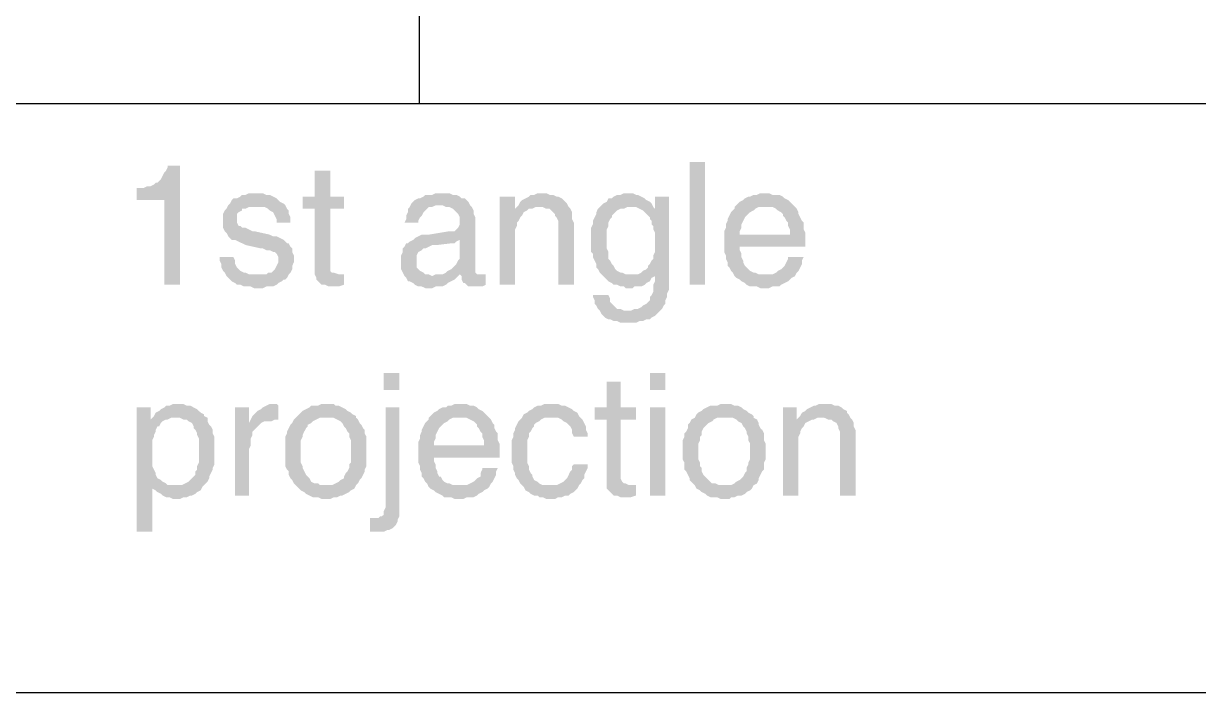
# Model space of a CAD drawing. Header units: inches. Extents: x 3613 to 8393, y -2205 to -794.
# Drawn here: x 3930.39 to 3961.08, y -1505.71 to -1488.23 of the extents above; entities that cross this region are included whole.
import ezdxf

# ---------------------------------------------------------------- set-up
doc = ezdxf.new("R2010")
doc.units = ezdxf.units.IN
doc.header["$MEASUREMENT"] = 0

msp = doc.modelspace()

# ---------------------------------------------------------------- hatches: boundary and pattern name
at = {"transparency": 33554559}
for points in [[(3934.472, -1491.94), (3934.156, -1491.94), (3934.156, -1491.985), (3934.111, -1492.075), (3934.066, -1492.121), (3934.021, -1492.211), (3933.976, -1492.301), (3933.93, -1492.346), (3933.885, -1492.391), (3933.84, -1492.391), (3933.795, -1492.436), (3933.705, -1492.482), (3933.614, -1492.482), (3933.524, -1492.527), (3933.344, -1492.527), (3933.344, -1492.843), (3934.066, -1492.843), (3934.066, -1495.054), (3934.472, -1495.054)], [(3938.398, -1492.075), (3937.992, -1492.075), (3937.992, -1492.752), (3937.676, -1492.752), (3937.676, -1493.068), (3937.992, -1493.068), (3937.992, -1494.783), (3938.037, -1494.874), (3938.037, -1494.919), (3938.083, -1494.964), (3938.128, -1495.009), (3938.173, -1495.054), (3938.263, -1495.054), (3938.353, -1495.099), (3938.624, -1495.099), (3938.76, -1495.054), (3938.76, -1494.783), (3938.624, -1494.783), (3938.489, -1494.738), (3938.444, -1494.738), (3938.398, -1494.693), (3938.398, -1493.068), (3938.76, -1493.068), (3938.76, -1492.752), (3938.398, -1492.752)], [(3947.786, -1495.054), (3947.786, -1491.85), (3948.192, -1491.85), (3948.192, -1495.054)], [(3936.458, -1492.662), (3936.277, -1492.662), (3936.187, -1492.707), (3936.097, -1492.707), (3936.052, -1492.752), (3935.961, -1492.798), (3935.871, -1492.798), (3935.826, -1492.843), (3935.781, -1492.933), (3935.736, -1492.978), (3935.691, -1493.068), (3935.645, -1493.113), (3935.6, -1493.204), (3935.6, -1493.565), (3935.645, -1493.655), (3935.691, -1493.7), (3935.736, -1493.79), (3935.781, -1493.836), (3935.826, -1493.881), (3935.916, -1493.881), (3936.006, -1493.926), (3936.097, -1493.971), (3936.187, -1494.016), (3936.593, -1494.106), (3936.638, -1494.106), (3936.729, -1494.152), (3936.819, -1494.152), (3936.909, -1494.197), (3936.954, -1494.197), (3936.999, -1494.242), (3937.045, -1494.332), (3937.045, -1494.467), (3936.999, -1494.558), (3936.954, -1494.648), (3936.909, -1494.693), (3936.864, -1494.738), (3936.774, -1494.738), (3936.729, -1494.783), (3936.503, -1494.783), (3935.691, -1494.828), (3935.736, -1494.874), (3935.781, -1494.919), (3935.826, -1494.964), (3935.916, -1495.009), (3935.961, -1495.054), (3936.052, -1495.054), (3936.142, -1495.099), (3936.322, -1495.099), (3936.413, -1495.144), (3936.638, -1495.144), (3936.729, -1495.099), (3936.909, -1495.099), (3936.999, -1495.054), (3937.045, -1495.009), (3937.135, -1494.964), (3937.18, -1494.919), (3937.225, -1494.919), (3937.27, -1494.874), (3937.315, -1494.783), (3937.36, -1494.738), (3937.406, -1494.648), (3937.406, -1494.558), (3937.451, -1494.467), (3937.451, -1494.377), (3937.451, -1494.287), (3937.406, -1494.197), (3937.406, -1494.106), (3937.36, -1494.061), (3937.315, -1493.971), (3937.27, -1493.971), (3937.225, -1493.926), (3937.18, -1493.881), (3937.09, -1493.836), (3936.999, -1493.79), (3936.909, -1493.79), (3936.819, -1493.745), (3936.413, -1493.655), (3936.368, -1493.655), (3936.277, -1493.61), (3936.187, -1493.565), (3936.097, -1493.565), (3936.052, -1493.52), (3936.006, -1493.52), (3935.961, -1493.429), (3935.961, -1493.204), (3936.006, -1493.159), (3936.097, -1493.113), (3936.097, -1493.068), (3936.187, -1493.068), (3936.277, -1493.023), (3936.458, -1493.023), (3937.225, -1492.978), (3937.18, -1492.933), (3937.09, -1492.888), (3937.045, -1492.843), (3936.999, -1492.798), (3936.909, -1492.752), (3936.819, -1492.707), (3936.729, -1492.707), (3936.638, -1492.662), (3936.548, -1492.662)], [(3941.332, -1492.662), (3941.152, -1492.662), (3941.061, -1492.707), (3940.881, -1492.707), (3940.836, -1492.752), (3940.745, -1492.798), (3940.7, -1492.798), (3940.61, -1492.843), (3940.565, -1492.888), (3940.52, -1492.933), (3940.475, -1493.023), (3940.429, -1493.068), (3940.429, -1493.159), (3940.384, -1493.249), (3940.384, -1493.339), (3940.339, -1493.429), (3940.7, -1493.429), (3940.7, -1493.384), (3940.745, -1493.294), (3940.79, -1493.249), (3940.836, -1493.159), (3940.881, -1493.113), (3940.926, -1493.068), (3940.971, -1493.023), (3941.061, -1493.023), (3941.152, -1492.978), (3942.054, -1492.978), (3942.009, -1492.888), (3941.964, -1492.843), (3941.919, -1492.798), (3941.829, -1492.798), (3941.783, -1492.752), (3941.693, -1492.707), (3941.603, -1492.707), (3941.513, -1492.662), (3941.422, -1492.662)], [(3943.228, -1492.752), (3942.821, -1492.752), (3942.821, -1495.054), (3943.228, -1495.054), (3943.228, -1493.836), (3943.228, -1493.61), (3943.273, -1493.52), (3943.273, -1493.429), (3943.318, -1493.384), (3943.363, -1493.294), (3943.408, -1493.249), (3943.408, -1493.249), (3943.453, -1493.159), (3943.544, -1493.113), (3943.228, -1493.068)], [(3943.95, -1492.662), (3943.814, -1492.662), (3943.724, -1492.707), (3943.634, -1492.707), (3943.589, -1492.752), (3943.498, -1492.798), (3943.408, -1492.843), (3943.363, -1492.888), (3943.318, -1492.978), (3943.228, -1493.068), (3943.544, -1493.113), (3943.589, -1493.068), (3943.679, -1493.068), (3943.769, -1493.023), (3944.627, -1493.023), (3944.582, -1492.933), (3944.536, -1492.888), (3944.491, -1492.843), (3944.446, -1492.798), (3944.356, -1492.752), (3944.311, -1492.752), (3944.221, -1492.707), (3944.13, -1492.707), (3944.04, -1492.662)], [(3946.206, -1492.662), (3946.071, -1492.662), (3945.981, -1492.707), (3945.89, -1492.707), (3945.8, -1492.752), (3945.755, -1492.798), (3945.665, -1492.798), (3945.62, -1492.888), (3945.529, -1492.933), (3945.484, -1492.978), (3945.439, -1493.023), (3946.387, -1493.023), (3946.477, -1493.068), (3946.567, -1493.113), (3946.883, -1493.068), (3946.838, -1493.023), (3946.838, -1493.023), (3946.793, -1492.933), (3946.748, -1492.888), (3946.658, -1492.843), (3946.613, -1492.798), (3946.522, -1492.752), (3946.432, -1492.707), (3946.387, -1492.707), (3946.297, -1492.662)], [(3947.244, -1492.752), (3946.883, -1492.752), (3946.883, -1493.068), (3946.567, -1493.113), (3946.613, -1493.159), (3946.658, -1493.204), (3946.748, -1493.294), (3946.748, -1493.339), (3946.793, -1493.384), (3946.793, -1493.475), (3946.838, -1493.52), (3946.838, -1493.61), (3946.883, -1493.7), (3946.883, -1494.197), (3946.838, -1494.287), (3946.838, -1494.377), (3946.793, -1494.422), (3946.748, -1494.513), (3946.703, -1494.558), (3946.703, -1494.603), (3946.658, -1494.648), (3946.567, -1494.693), (3946.522, -1494.738), (3946.432, -1494.783), (3946.251, -1494.783), (3946.883, -1494.828), (3946.883, -1494.964), (3946.838, -1495.054), (3946.838, -1495.235), (3946.793, -1495.325), (3946.748, -1495.37), (3946.748, -1495.46), (3946.703, -1495.505), (3946.658, -1495.551), (3946.567, -1495.596), (3946.522, -1495.641), (3946.432, -1495.686), (3946.342, -1495.686), (3946.251, -1495.731), (3946.161, -1495.731), (3947.019, -1495.731), (3947.064, -1495.686), (3947.109, -1495.596), (3947.154, -1495.551), (3947.154, -1495.46), (3947.199, -1495.37), (3947.199, -1495.28), (3947.244, -1495.19), (3947.244, -1494.919)], [(3949.772, -1492.662), (3949.636, -1492.662), (3949.546, -1492.707), (3949.456, -1492.707), (3949.366, -1492.752), (3949.32, -1492.752), (3949.23, -1492.798), (3949.185, -1492.843), (3949.095, -1492.888), (3949.05, -1492.933), (3948.959, -1493.023), (3949.952, -1493.023), (3950.043, -1493.068), (3950.088, -1493.113), (3950.178, -1493.159), (3950.223, -1493.204), (3950.223, -1493.249), (3950.268, -1493.294), (3950.313, -1493.384), (3950.359, -1493.429), (3950.359, -1493.52), (3950.404, -1493.61), (3950.404, -1493.745), (3948.689, -1493.745), (3948.689, -1494.197), (3948.734, -1494.287), (3948.734, -1494.377), (3948.779, -1494.467), (3948.779, -1494.558), (3948.824, -1494.603), (3948.869, -1494.693), (3948.914, -1494.738), (3948.959, -1494.828), (3949.772, -1494.783), (3949.591, -1494.783), (3949.501, -1494.738), (3949.456, -1494.738), (3949.366, -1494.693), (3949.32, -1494.648), (3949.23, -1494.558), (3949.23, -1494.558), (3949.185, -1494.467), (3949.185, -1494.422), (3949.14, -1494.332), (3949.14, -1494.242), (3949.095, -1494.152), (3949.095, -1494.061), (3950.81, -1494.061), (3950.81, -1493.7), (3950.765, -1493.61), (3950.765, -1493.429), (3950.72, -1493.384), (3950.674, -1493.294), (3950.629, -1493.204), (3950.629, -1493.159), (3950.584, -1493.068), (3950.539, -1493.023), (3950.494, -1492.978), (3950.404, -1492.888), (3950.359, -1492.843), (3950.268, -1492.798), (3950.223, -1492.752), (3950.133, -1492.707), (3949.952, -1492.707), (3949.862, -1492.662)], [(3937.225, -1492.978), (3936.458, -1493.023), (3936.683, -1493.023), (3936.774, -1493.068), (3936.819, -1493.113), (3936.819, -1493.113), (3936.909, -1493.159), (3936.954, -1493.249), (3936.999, -1493.339), (3936.999, -1493.429), (3937.36, -1493.429), (3937.36, -1493.294), (3937.315, -1493.204), (3937.315, -1493.113), (3937.27, -1493.068)], [(3942.054, -1492.978), (3941.242, -1492.978), (3941.332, -1492.978), (3941.422, -1493.023), (3941.513, -1493.023), (3941.603, -1493.068), (3941.648, -1493.113), (3941.693, -1493.159), (3941.738, -1493.204), (3941.783, -1493.294), (3941.783, -1493.475), (3941.738, -1493.565), (3941.693, -1493.61), (3941.648, -1493.655), (3941.513, -1493.655), (3940.971, -1493.745), (3940.79, -1493.745), (3940.7, -1493.79), (3940.61, -1493.836), (3940.565, -1493.881), (3941.783, -1493.881), (3941.783, -1494.287), (3941.783, -1494.377), (3941.738, -1494.422), (3941.693, -1494.513), (3941.648, -1494.558), (3941.558, -1494.648), (3941.558, -1494.648), (3941.467, -1494.693), (3941.422, -1494.738), (3941.332, -1494.783), (3941.152, -1494.783), (3941.061, -1494.828), (3940.339, -1494.828), (3940.384, -1494.874), (3940.429, -1494.964), (3940.475, -1494.964), (3940.565, -1495.009), (3940.61, -1495.054), (3940.7, -1495.099), (3940.79, -1495.099), (3940.881, -1495.144), (3941.061, -1495.144), (3941.152, -1495.099), (3941.332, -1495.099), (3941.422, -1495.054), (3941.467, -1495.009), (3941.558, -1494.964), (3941.648, -1494.919), (3941.693, -1494.874), (3941.738, -1494.828), (3941.783, -1494.783), (3942.235, -1494.783), (3942.19, -1494.738), (3942.19, -1493.294), (3942.144, -1493.204), (3942.144, -1493.113), (3942.099, -1493.023)], [(3944.627, -1493.023), (3943.859, -1493.023), (3943.95, -1493.023), (3944.04, -1493.068), (3944.13, -1493.068), (3944.175, -1493.113), (3944.221, -1493.159), (3944.266, -1493.204), (3944.266, -1493.249), (3944.311, -1493.294), (3944.356, -1493.384), (3944.356, -1495.054), (3944.762, -1495.054), (3944.762, -1493.429), (3944.717, -1493.339), (3944.717, -1493.159), (3944.672, -1493.068)], [(3945.439, -1493.023), (3945.394, -1493.068), (3945.349, -1493.159), (3945.349, -1493.204), (3945.304, -1493.294), (3945.259, -1493.384), (3945.259, -1493.475), (3945.213, -1493.565), (3945.213, -1494.197), (3945.259, -1494.242), (3945.259, -1494.332), (3945.304, -1494.422), (3945.349, -1494.513), (3945.349, -1494.603), (3945.394, -1494.648), (3945.439, -1494.738), (3945.484, -1494.783), (3945.529, -1494.828), (3945.62, -1494.919), (3945.665, -1494.964), (3945.755, -1495.009), (3945.8, -1495.054), (3945.89, -1495.054), (3945.981, -1495.099), (3946.071, -1495.099), (3946.116, -1495.144), (3946.297, -1495.144), (3946.342, -1495.099), (3946.522, -1495.099), (3946.613, -1495.054), (3946.658, -1495.009), (3946.748, -1494.964), (3946.793, -1494.874), (3946.883, -1494.828), (3946.883, -1494.828), (3946.251, -1494.783), (3946.116, -1494.783), (3946.026, -1494.738), (3945.981, -1494.738), (3945.89, -1494.693), (3945.845, -1494.648), (3945.8, -1494.558), (3945.755, -1494.513), (3945.71, -1494.422), (3945.665, -1494.377), (3945.665, -1494.197), (3945.62, -1494.106), (3945.62, -1493.61), (3945.665, -1493.52), (3945.665, -1493.429), (3945.71, -1493.339), (3945.755, -1493.294), (3945.755, -1493.249), (3945.8, -1493.204), (3945.845, -1493.159), (3945.89, -1493.113), (3945.981, -1493.068), (3946.071, -1493.068), (3946.161, -1493.023), (3946.251, -1493.023)], [(3948.959, -1493.023), (3948.959, -1493.068), (3948.914, -1493.113), (3948.869, -1493.159), (3948.824, -1493.249), (3948.779, -1493.339), (3948.779, -1493.384), (3948.734, -1493.475), (3948.734, -1493.565), (3948.689, -1493.655), (3948.689, -1493.745), (3949.095, -1493.745), (3949.095, -1493.655), (3949.14, -1493.565), (3949.14, -1493.475), (3949.185, -1493.384), (3949.23, -1493.294), (3949.275, -1493.249), (3949.32, -1493.204), (3949.366, -1493.159), (3949.456, -1493.113), (3949.501, -1493.068), (3949.591, -1493.023), (3949.772, -1493.023)], [(3940.565, -1493.881), (3940.475, -1493.926), (3940.429, -1493.971), (3940.384, -1493.971), (3940.339, -1494.061), (3940.294, -1494.106), (3940.294, -1494.197), (3940.249, -1494.287), (3940.249, -1494.467), (3940.249, -1494.648), (3940.294, -1494.738), (3940.339, -1494.828), (3941.061, -1494.828), (3940.971, -1494.783), (3940.881, -1494.783), (3940.836, -1494.738), (3940.745, -1494.693), (3940.7, -1494.648), (3940.655, -1494.603), (3940.655, -1494.287), (3940.7, -1494.197), (3940.79, -1494.152), (3940.836, -1494.106), (3940.881, -1494.106), (3940.971, -1494.061), (3941.061, -1494.016), (3941.197, -1494.016), (3941.558, -1493.971), (3941.648, -1493.971), (3941.693, -1493.926), (3941.783, -1493.881)], [(3935.871, -1494.332), (3935.51, -1494.332), (3935.51, -1494.422), (3935.555, -1494.513), (3935.555, -1494.603), (3935.6, -1494.693), (3935.645, -1494.738), (3935.691, -1494.828), (3936.503, -1494.783), (3936.277, -1494.783), (3936.187, -1494.738), (3936.142, -1494.738), (3936.052, -1494.693), (3936.006, -1494.648), (3935.961, -1494.603), (3935.916, -1494.513), (3935.916, -1494.422)], [(3950.765, -1494.332), (3950.359, -1494.332), (3950.359, -1494.377), (3950.313, -1494.467), (3950.268, -1494.558), (3950.223, -1494.603), (3950.178, -1494.648), (3950.088, -1494.693), (3950.043, -1494.738), (3949.952, -1494.783), (3949.772, -1494.783), (3948.959, -1494.828), (3948.959, -1494.828), (3949.005, -1494.874), (3949.095, -1494.919), (3949.14, -1494.964), (3949.23, -1495.009), (3949.275, -1495.054), (3949.366, -1495.099), (3949.546, -1495.099), (3949.636, -1495.144), (3949.862, -1495.144), (3949.952, -1495.099), (3950.133, -1495.099), (3950.178, -1495.054), (3950.268, -1495.009), (3950.359, -1494.964), (3950.404, -1494.919), (3950.449, -1494.874), (3950.539, -1494.828), (3950.584, -1494.738), (3950.629, -1494.693), (3950.674, -1494.603), (3950.72, -1494.513), (3950.72, -1494.422)], [(3942.235, -1494.783), (3941.783, -1494.783), (3941.829, -1494.828), (3942.325, -1494.783), (3942.28, -1494.783)], [(3942.46, -1494.783), (3942.325, -1494.783), (3941.829, -1494.828), (3941.829, -1494.919), (3941.874, -1495.009), (3941.919, -1495.009), (3941.964, -1495.054), (3942.009, -1495.099), (3942.37, -1495.099), (3942.46, -1495.054)], [(3945.665, -1495.325), (3945.259, -1495.325), (3945.259, -1495.37), (3945.304, -1495.46), (3945.304, -1495.551), (3945.349, -1495.596), (3945.394, -1495.686), (3945.439, -1495.731), (3945.484, -1495.821), (3945.529, -1495.867), (3945.574, -1495.912), (3945.665, -1495.957), (3945.71, -1495.957), (3945.8, -1496.002), (3945.89, -1496.002), (3945.981, -1496.047), (3946.387, -1496.047), (3946.477, -1496.002), (3946.567, -1496.002), (3946.658, -1495.957), (3946.748, -1495.957), (3946.793, -1495.912), (3946.883, -1495.867), (3946.928, -1495.821), (3946.974, -1495.776), (3947.019, -1495.731), (3946.071, -1495.731), (3945.981, -1495.686), (3945.89, -1495.686), (3945.845, -1495.641), (3945.8, -1495.596), (3945.71, -1495.505), (3945.71, -1495.415)], [(3940.204, -1497.807), (3940.204, -1497.356), (3939.798, -1497.356), (3939.798, -1497.807)], [(3947.154, -1497.807), (3947.154, -1497.356), (3946.748, -1497.356), (3946.748, -1497.807)], [(3945.981, -1497.582), (3945.62, -1497.582), (3945.62, -1498.259), (3945.304, -1498.259), (3945.304, -1498.574), (3945.62, -1498.574), (3945.62, -1500.38), (3945.665, -1500.425), (3945.71, -1500.47), (3945.755, -1500.515), (3945.8, -1500.56), (3945.89, -1500.56), (3945.981, -1500.605), (3946.251, -1500.605), (3946.387, -1500.56), (3946.387, -1500.289), (3946.206, -1500.289), (3946.116, -1500.244), (3946.071, -1500.244), (3946.026, -1500.199), (3945.981, -1500.109), (3945.981, -1498.574), (3946.387, -1498.574), (3946.387, -1498.259), (3945.981, -1498.259)], [(3933.705, -1498.259), (3933.344, -1498.259), (3933.344, -1501.508), (3933.75, -1501.508), (3933.75, -1500.335), (3934.337, -1500.289), (3934.156, -1500.289), (3934.111, -1500.244), (3934.021, -1500.199), (3933.976, -1500.154), (3933.885, -1500.109), (3933.84, -1500.019), (3933.84, -1499.974), (3933.795, -1499.883), (3933.75, -1499.793), (3933.75, -1499.116), (3933.795, -1499.026), (3933.795, -1498.981), (3933.84, -1498.89), (3933.84, -1498.845), (3933.885, -1498.755), (3933.93, -1498.755), (3933.976, -1498.665), (3934.021, -1498.62), (3934.111, -1498.574), (3933.705, -1498.574)], [(3934.382, -1498.168), (3934.291, -1498.168), (3934.201, -1498.213), (3934.111, -1498.213), (3934.066, -1498.259), (3933.976, -1498.304), (3933.93, -1498.349), (3933.84, -1498.394), (3933.795, -1498.484), (3933.75, -1498.529), (3933.705, -1498.574), (3934.156, -1498.574), (3934.246, -1498.529), (3934.337, -1498.529), (3935.104, -1498.484), (3935.104, -1498.439), (3935.014, -1498.394), (3934.968, -1498.349), (3934.923, -1498.304), (3934.833, -1498.259), (3934.743, -1498.213), (3934.653, -1498.213), (3934.562, -1498.168), (3934.472, -1498.168)], [(3936.277, -1498.259), (3935.916, -1498.259), (3935.916, -1500.56), (3936.277, -1500.56), (3936.277, -1499.342), (3936.322, -1499.251), (3936.322, -1499.071), (3936.368, -1498.981), (3936.368, -1498.89), (3936.413, -1498.845), (3936.458, -1498.8), (3936.503, -1498.755), (3936.548, -1498.71), (3936.593, -1498.665), (3936.277, -1498.665)], [(3936.909, -1498.168), (3936.819, -1498.168), (3936.729, -1498.213), (3936.638, -1498.259), (3936.593, -1498.304), (3936.503, -1498.349), (3936.458, -1498.394), (3936.368, -1498.484), (3936.368, -1498.484), (3936.322, -1498.574), (3937.045, -1498.574), (3937.045, -1498.213), (3936.999, -1498.168)], [(3938.263, -1498.168), (3938.173, -1498.168), (3938.083, -1498.213), (3937.902, -1498.213), (3937.857, -1498.259), (3937.767, -1498.304), (3937.676, -1498.349), (3937.631, -1498.394), (3937.586, -1498.439), (3937.496, -1498.529), (3937.496, -1498.529), (3937.451, -1498.574), (3937.406, -1498.665), (3937.36, -1498.71), (3937.315, -1498.8), (3937.27, -1498.89), (3937.27, -1498.936), (3937.225, -1499.026), (3937.225, -1499.793), (3937.27, -1499.883), (3937.315, -1499.928), (3937.315, -1500.019), (3937.36, -1500.109), (3937.406, -1500.154), (3937.451, -1500.244), (3937.496, -1500.289), (3938.263, -1500.289), (3938.128, -1500.289), (3938.083, -1500.244), (3937.992, -1500.244), (3937.902, -1500.199), (3937.857, -1500.109), (3937.812, -1500.064), (3937.767, -1500.019), (3937.721, -1499.928), (3937.676, -1499.838), (3937.676, -1499.793), (3937.631, -1499.703), (3937.631, -1499.116), (3937.676, -1499.026), (3937.676, -1498.981), (3937.721, -1498.89), (3937.767, -1498.8), (3937.812, -1498.755), (3937.812, -1498.71), (3937.902, -1498.665), (3937.947, -1498.62), (3938.037, -1498.574), (3938.128, -1498.529), (3938.263, -1498.529), (3939.075, -1498.484), (3938.985, -1498.439), (3938.94, -1498.394), (3938.85, -1498.349), (3938.805, -1498.304), (3938.714, -1498.259), (3938.624, -1498.213), (3938.534, -1498.213), (3938.489, -1498.168), (3938.398, -1498.168)], [(3940.204, -1498.259), (3939.843, -1498.259), (3939.843, -1500.876), (3939.798, -1500.966), (3939.798, -1501.057), (3939.752, -1501.102), (3939.707, -1501.102), (3939.662, -1501.147), (3939.437, -1501.147), (3939.437, -1501.508), (3939.798, -1501.508), (3939.888, -1501.463), (3939.933, -1501.463), (3940.023, -1501.418), (3940.068, -1501.373), (3940.114, -1501.328), (3940.159, -1501.237), (3940.159, -1501.192), (3940.204, -1501.102), (3940.204, -1500.876)], [(3941.783, -1498.168), (3941.648, -1498.168), (3941.558, -1498.213), (3941.467, -1498.213), (3941.422, -1498.259), (3941.332, -1498.259), (3941.242, -1498.304), (3941.197, -1498.349), (3941.106, -1498.394), (3941.061, -1498.439), (3940.971, -1498.529), (3941.964, -1498.529), (3942.054, -1498.574), (3942.144, -1498.62), (3942.19, -1498.665), (3942.235, -1498.71), (3942.235, -1498.755), (3942.28, -1498.8), (3942.325, -1498.89), (3942.37, -1498.936), (3942.37, -1499.026), (3942.415, -1499.116), (3942.415, -1499.251), (3940.7, -1499.251), (3940.7, -1499.703), (3940.745, -1499.793), (3940.745, -1499.883), (3940.79, -1499.974), (3940.79, -1500.064), (3940.836, -1500.109), (3940.881, -1500.199), (3940.926, -1500.244), (3940.971, -1500.335), (3941.783, -1500.289), (3941.603, -1500.289), (3941.513, -1500.244), (3941.467, -1500.244), (3941.377, -1500.199), (3941.332, -1500.154), (3941.287, -1500.064), (3941.242, -1500.064), (3941.197, -1499.974), (3941.197, -1499.928), (3941.152, -1499.838), (3941.152, -1499.748), (3941.106, -1499.658), (3941.106, -1499.567), (3942.821, -1499.567), (3942.821, -1499.206), (3942.776, -1499.116), (3942.776, -1498.936), (3942.731, -1498.89), (3942.686, -1498.8), (3942.686, -1498.71), (3942.641, -1498.665), (3942.596, -1498.574), (3942.551, -1498.529), (3942.506, -1498.484), (3942.415, -1498.394), (3942.37, -1498.349), (3942.28, -1498.304), (3942.235, -1498.259), (3942.144, -1498.213), (3942.054, -1498.213), (3941.964, -1498.168), (3941.874, -1498.168)], [(3944.175, -1498.168), (3943.995, -1498.168), (3943.905, -1498.213), (3943.814, -1498.213), (3943.724, -1498.259), (3943.679, -1498.304), (3943.589, -1498.349), (3943.544, -1498.394), (3943.453, -1498.439), (3943.408, -1498.529), (3944.356, -1498.529), (3944.446, -1498.574), (3944.491, -1498.62), (3944.582, -1498.665), (3944.627, -1498.71), (3944.672, -1498.755), (3944.717, -1498.845), (3944.717, -1498.936), (3944.762, -1499.026), (3945.123, -1499.026), (3945.123, -1498.936), (3945.078, -1498.845), (3945.078, -1498.755), (3945.033, -1498.665), (3944.988, -1498.574), (3944.943, -1498.529), (3944.898, -1498.484), (3944.852, -1498.394), (3944.852, -1498.394), (3944.762, -1498.349), (3944.717, -1498.304), (3944.627, -1498.259), (3944.536, -1498.213), (3944.446, -1498.213), (3944.356, -1498.168), (3944.266, -1498.168)], [(3947.154, -1500.56), (3947.154, -1498.259), (3946.748, -1498.259), (3946.748, -1500.56)], [(3948.689, -1498.168), (3948.598, -1498.168), (3948.508, -1498.213), (3948.328, -1498.213), (3948.237, -1498.259), (3948.147, -1498.304), (3948.102, -1498.349), (3948.012, -1498.394), (3947.967, -1498.439), (3947.921, -1498.529), (3947.921, -1498.529), (3947.831, -1498.574), (3947.786, -1498.665), (3947.741, -1498.71), (3947.741, -1498.8), (3947.696, -1498.89), (3947.651, -1498.936), (3947.651, -1499.026), (3947.605, -1499.116), (3947.605, -1499.613), (3947.651, -1499.703), (3947.651, -1499.883), (3947.696, -1499.928), (3947.741, -1500.019), (3947.786, -1500.109), (3947.786, -1500.154), (3947.876, -1500.244), (3947.921, -1500.289), (3948.689, -1500.289), (3948.553, -1500.289), (3948.463, -1500.244), (3948.373, -1500.244), (3948.328, -1500.199), (3948.237, -1500.109), (3948.192, -1500.064), (3948.147, -1500.019), (3948.102, -1499.928), (3948.102, -1499.838), (3948.057, -1499.793), (3948.057, -1499.703), (3948.012, -1499.613), (3948.012, -1499.206), (3948.057, -1499.116), (3948.057, -1499.026), (3948.102, -1498.981), (3948.102, -1498.89), (3948.147, -1498.8), (3948.192, -1498.755), (3948.237, -1498.71), (3948.282, -1498.665), (3948.373, -1498.62), (3948.418, -1498.574), (3948.508, -1498.529), (3948.689, -1498.529), (3949.456, -1498.484), (3949.411, -1498.439), (3949.32, -1498.394), (3949.275, -1498.349), (3949.185, -1498.304), (3949.14, -1498.259), (3949.05, -1498.213), (3948.959, -1498.213), (3948.869, -1498.168), (3948.779, -1498.168)], [(3950.584, -1498.259), (3950.223, -1498.259), (3950.223, -1500.56), (3950.629, -1500.56), (3950.629, -1499.342), (3950.629, -1499.026), (3950.674, -1498.936), (3950.674, -1498.89), (3950.72, -1498.8), (3950.765, -1498.755), (3950.765, -1498.755), (3950.81, -1498.665), (3950.9, -1498.62), (3950.584, -1498.574)], [(3951.306, -1498.168), (3951.171, -1498.168), (3951.081, -1498.213), (3951.035, -1498.213), (3950.945, -1498.259), (3950.855, -1498.304), (3950.81, -1498.349), (3950.72, -1498.394), (3950.674, -1498.484), (3950.584, -1498.574), (3950.9, -1498.62), (3950.99, -1498.574), (3951.035, -1498.574), (3951.126, -1498.529), (3951.983, -1498.529), (3951.938, -1498.439), (3951.893, -1498.394), (3951.893, -1498.349), (3951.803, -1498.304), (3951.758, -1498.259), (3951.667, -1498.213), (3951.577, -1498.213), (3951.487, -1498.168), (3951.397, -1498.168)], [(3935.104, -1498.484), (3934.337, -1498.529), (3934.472, -1498.529), (3934.562, -1498.574), (3934.653, -1498.574), (3934.698, -1498.62), (3934.788, -1498.665), (3934.833, -1498.755), (3934.833, -1498.8), (3934.878, -1498.845), (3934.923, -1498.936), (3934.923, -1498.981), (3934.968, -1499.071), (3934.968, -1499.387), (3934.968, -1499.703), (3934.923, -1499.793), (3934.923, -1499.883), (3934.878, -1499.928), (3934.878, -1500.019), (3934.833, -1500.064), (3934.788, -1500.109), (3934.743, -1500.154), (3934.698, -1500.199), (3934.607, -1500.244), (3934.517, -1500.289), (3934.337, -1500.289), (3933.75, -1500.335), (3933.75, -1500.38), (3933.84, -1500.425), (3933.885, -1500.47), (3933.976, -1500.515), (3934.021, -1500.56), (3934.111, -1500.605), (3934.201, -1500.605), (3934.291, -1500.651), (3934.472, -1500.651), (3934.562, -1500.605), (3934.653, -1500.605), (3934.743, -1500.56), (3934.788, -1500.56), (3934.878, -1500.515), (3934.923, -1500.47), (3935.014, -1500.425), (3935.059, -1500.335), (3935.104, -1500.289), (3935.149, -1500.244), (3935.194, -1500.199), (3935.239, -1500.109), (3935.239, -1500.064), (3935.284, -1499.974), (3935.329, -1499.883), (3935.329, -1499.838), (3935.375, -1499.748), (3935.375, -1499.026), (3935.329, -1498.936), (3935.329, -1498.845), (3935.284, -1498.755), (3935.239, -1498.71), (3935.194, -1498.62), (3935.194, -1498.529)], [(3936.322, -1498.574), (3936.277, -1498.665), (3936.593, -1498.665), (3936.683, -1498.62), (3936.864, -1498.62), (3936.954, -1498.574)], [(3939.075, -1498.484), (3938.263, -1498.529), (3938.489, -1498.529), (3938.579, -1498.574), (3938.669, -1498.62), (3938.714, -1498.665), (3938.76, -1498.755), (3938.805, -1498.8), (3938.85, -1498.89), (3938.895, -1498.936), (3938.895, -1499.026), (3938.94, -1499.116), (3938.94, -1499.703), (3938.895, -1499.748), (3938.895, -1499.838), (3938.85, -1499.928), (3938.805, -1499.974), (3938.76, -1500.064), (3938.76, -1500.109), (3938.669, -1500.154), (3938.624, -1500.199), (3938.534, -1500.244), (3938.444, -1500.289), (3937.496, -1500.289), (3937.586, -1500.38), (3937.631, -1500.425), (3937.721, -1500.47), (3937.767, -1500.515), (3937.857, -1500.56), (3937.947, -1500.605), (3938.083, -1500.605), (3938.173, -1500.651), (3938.398, -1500.651), (3938.489, -1500.605), (3938.579, -1500.605), (3938.669, -1500.56), (3938.714, -1500.56), (3938.805, -1500.515), (3938.895, -1500.47), (3938.94, -1500.425), (3939.03, -1500.38), (3939.075, -1500.289), (3939.075, -1500.289), (3939.121, -1500.244), (3939.166, -1500.154), (3939.211, -1500.109), (3939.256, -1500.019), (3939.301, -1499.928), (3939.301, -1499.883), (3939.346, -1499.793), (3939.346, -1499.387), (3939.346, -1499.026), (3939.301, -1498.936), (3939.301, -1498.845), (3939.256, -1498.8), (3939.211, -1498.71), (3939.166, -1498.665), (3939.121, -1498.574), (3939.075, -1498.529)], [(3940.971, -1498.529), (3940.971, -1498.574), (3940.926, -1498.62), (3940.881, -1498.665), (3940.836, -1498.755), (3940.79, -1498.845), (3940.79, -1498.89), (3940.745, -1498.981), (3940.745, -1499.071), (3940.7, -1499.161), (3940.7, -1499.251), (3941.106, -1499.251), (3941.106, -1499.161), (3941.152, -1499.071), (3941.152, -1498.981), (3941.197, -1498.89), (3941.242, -1498.8), (3941.287, -1498.755), (3941.332, -1498.71), (3941.377, -1498.665), (3941.467, -1498.62), (3941.513, -1498.574), (3941.603, -1498.529), (3941.783, -1498.529)], [(3943.408, -1498.529), (3943.363, -1498.574), (3943.318, -1498.62), (3943.273, -1498.71), (3943.228, -1498.8), (3943.228, -1498.845), (3943.182, -1498.936), (3943.182, -1499.026), (3943.137, -1499.116), (3943.137, -1499.703), (3943.182, -1499.793), (3943.182, -1499.883), (3943.228, -1499.974), (3943.228, -1500.019), (3943.273, -1500.109), (3943.318, -1500.154), (3943.363, -1500.244), (3943.408, -1500.289), (3944.175, -1500.289), (3943.95, -1500.289), (3943.859, -1500.244), (3943.814, -1500.199), (3943.724, -1500.154), (3943.679, -1500.064), (3943.679, -1500.019), (3943.634, -1499.974), (3943.589, -1499.883), (3943.589, -1499.793), (3943.544, -1499.703), (3943.544, -1499.116), (3943.589, -1499.026), (3943.589, -1498.936), (3943.634, -1498.89), (3943.679, -1498.8), (3943.724, -1498.755), (3943.724, -1498.71), (3943.769, -1498.665), (3943.859, -1498.62), (3943.905, -1498.574), (3943.995, -1498.529), (3944.175, -1498.529)], [(3949.456, -1498.484), (3948.689, -1498.529), (3948.914, -1498.529), (3949.005, -1498.574), (3949.05, -1498.62), (3949.14, -1498.665), (3949.185, -1498.755), (3949.23, -1498.8), (3949.275, -1498.89), (3949.275, -1498.936), (3949.32, -1499.026), (3949.32, -1499.116), (3949.366, -1499.206), (3949.366, -1499.613), (3949.32, -1499.703), (3949.32, -1499.748), (3949.275, -1499.838), (3949.275, -1499.928), (3949.23, -1499.974), (3949.185, -1500.064), (3949.14, -1500.109), (3949.095, -1500.154), (3949.005, -1500.199), (3948.959, -1500.244), (3948.869, -1500.289), (3947.921, -1500.289), (3947.967, -1500.38), (3948.057, -1500.425), (3948.102, -1500.47), (3948.192, -1500.515), (3948.237, -1500.56), (3948.328, -1500.605), (3948.508, -1500.605), (3948.598, -1500.651), (3948.824, -1500.651), (3948.869, -1500.605), (3948.959, -1500.605), (3949.05, -1500.56), (3949.14, -1500.56), (3949.23, -1500.515), (3949.275, -1500.47), (3949.366, -1500.425), (3949.411, -1500.38), (3949.456, -1500.289), (3949.456, -1500.289), (3949.546, -1500.244), (3949.591, -1500.154), (3949.591, -1500.109), (3949.636, -1500.019), (3949.682, -1499.928), (3949.727, -1499.883), (3949.727, -1499.703), (3949.772, -1499.613), (3949.772, -1499.387), (3949.772, -1499.206), (3949.727, -1499.116), (3949.727, -1498.936), (3949.682, -1498.845), (3949.636, -1498.8), (3949.591, -1498.71), (3949.591, -1498.665), (3949.546, -1498.574), (3949.456, -1498.529)], [(3951.983, -1498.529), (3951.216, -1498.529), (3951.306, -1498.529), (3951.397, -1498.574), (3951.487, -1498.574), (3951.532, -1498.62), (3951.622, -1498.665), (3951.622, -1498.665), (3951.667, -1498.755), (3951.667, -1498.8), (3951.712, -1498.89), (3951.712, -1500.56), (3952.119, -1500.56), (3952.119, -1498.845), (3952.074, -1498.755), (3952.074, -1498.665), (3952.028, -1498.574)], [(3945.123, -1499.748), (3944.762, -1499.748), (3944.717, -1499.793), (3944.717, -1499.883), (3944.672, -1499.928), (3944.627, -1500.019), (3944.582, -1500.109), (3944.536, -1500.154), (3944.491, -1500.199), (3944.401, -1500.244), (3944.311, -1500.289), (3943.408, -1500.289), (3943.453, -1500.335), (3943.498, -1500.425), (3943.589, -1500.47), (3943.634, -1500.515), (3943.724, -1500.56), (3943.814, -1500.56), (3943.859, -1500.605), (3943.95, -1500.605), (3944.04, -1500.651), (3944.266, -1500.651), (3944.356, -1500.605), (3944.446, -1500.605), (3944.536, -1500.56), (3944.627, -1500.56), (3944.672, -1500.515), (3944.762, -1500.47), (3944.807, -1500.425), (3944.852, -1500.38), (3944.898, -1500.289), (3944.943, -1500.244), (3944.988, -1500.154), (3945.033, -1500.109), (3945.033, -1500.019), (3945.078, -1499.928), (3945.123, -1499.838)], [(3942.776, -1499.838), (3942.37, -1499.838), (3942.37, -1499.883), (3942.325, -1499.974), (3942.325, -1500.064), (3942.235, -1500.109), (3942.19, -1500.154), (3942.144, -1500.199), (3942.054, -1500.244), (3941.964, -1500.289), (3941.783, -1500.289), (3940.971, -1500.335), (3940.971, -1500.335), (3941.016, -1500.38), (3941.106, -1500.425), (3941.152, -1500.47), (3941.242, -1500.515), (3941.332, -1500.56), (3941.377, -1500.605), (3941.558, -1500.605), (3941.648, -1500.651), (3941.874, -1500.651), (3941.964, -1500.605), (3942.144, -1500.605), (3942.235, -1500.56), (3942.28, -1500.515), (3942.37, -1500.47), (3942.415, -1500.425), (3942.506, -1500.38), (3942.551, -1500.335), (3942.596, -1500.244), (3942.641, -1500.199), (3942.686, -1500.109), (3942.731, -1500.019), (3942.731, -1499.928)]]:
    msp.add_hatch(color=256, dxfattribs=at).paths.add_polyline_path(points)

# ---------------------------------------------------------------- linework, layer by layer
msp.add_line((3940.719, -1234.354), (3940.719, -1490.315))
for points in [[(3632.745, -1490.315), (4029.183, -1490.315)], [(3632.745, -1505.705), (3981.816, -1505.705)]]:
    msp.add_lwpolyline(points)

doc.saveas('drawing.dxf')
